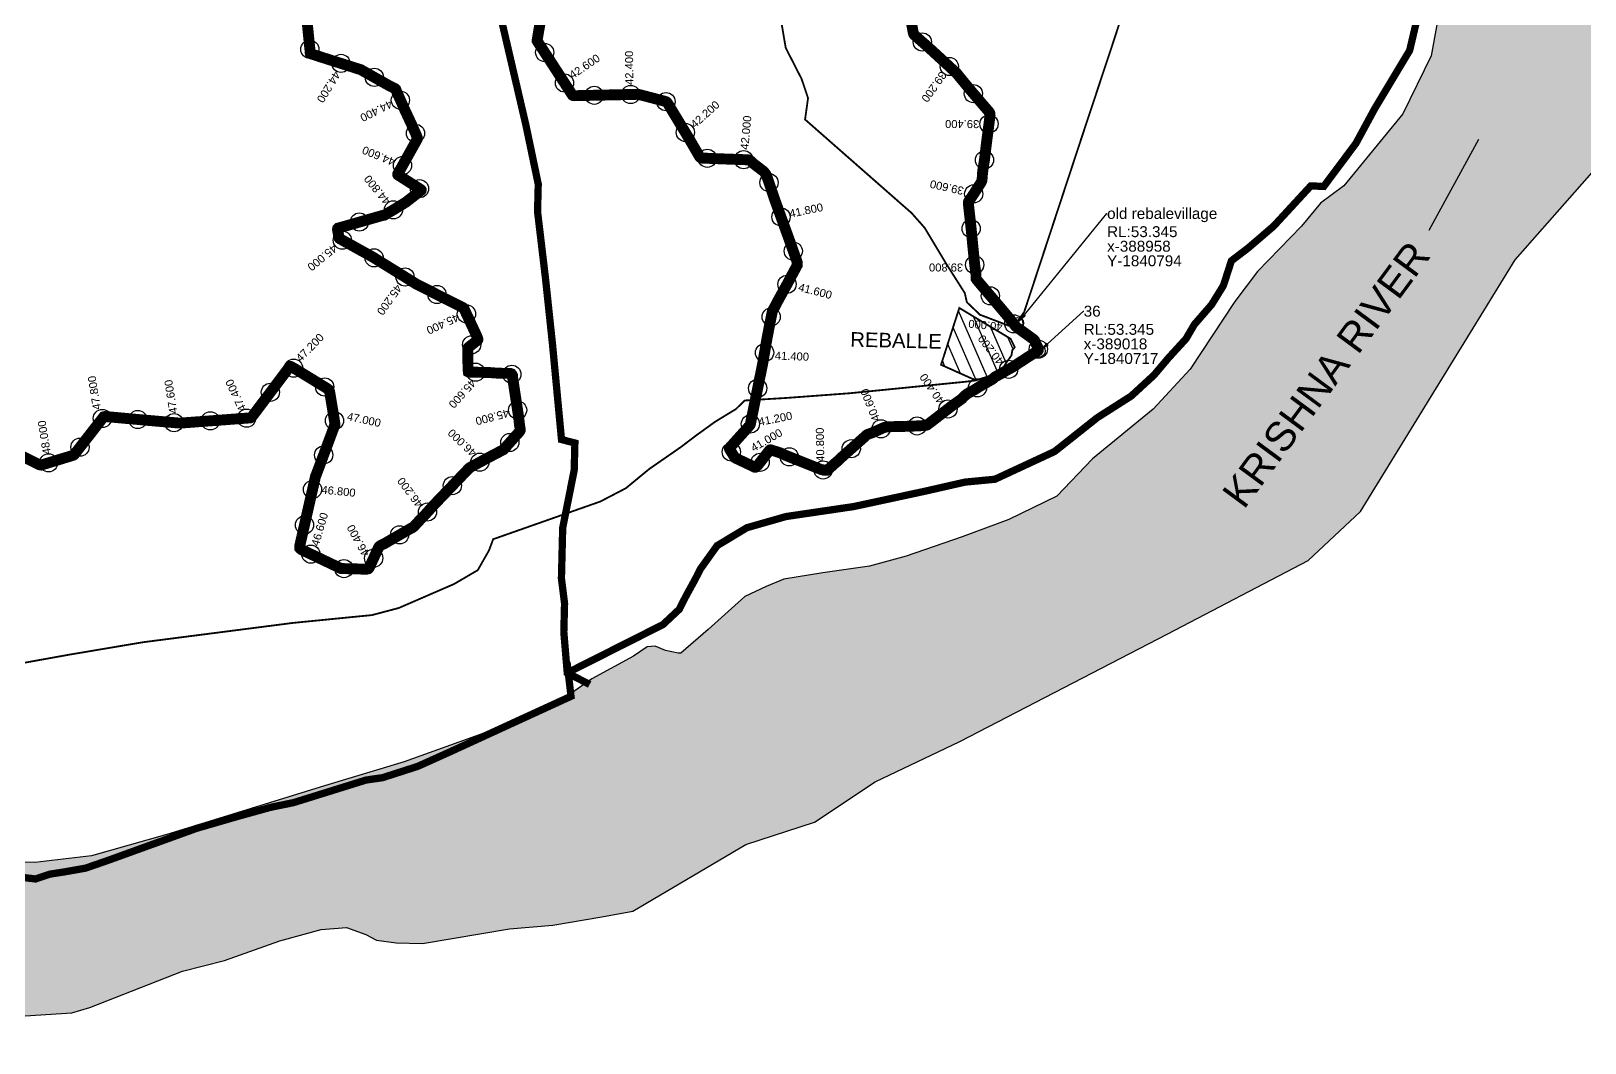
# Model space of a CAD drawing. Header units: millimetres. Extents: x 345922 to 402103, y 1833175 to 1858598.
# Drawn here: x 386246 to 390517, y 1838816 to 1841597 of the extents above; entities that cross this region are included whole.
import ezdxf
from ezdxf import colors
from ezdxf.entities.mleader import LeaderData, LeaderLine
from ezdxf.math import Vec2, Vec3

# ---------------------------------------------------------------- set-up
doc = ezdxf.new("R2010")
doc.units = ezdxf.units.MM
doc.header["$PDMODE"] = 32
doc.header["$PDSIZE"] = 50
doc.linetypes.add('JIS_02_1.0', pattern=[2, 1, -1])
for name, color, linetype in [('BND', 160, 'Continuous'), ('FRL', 3, 'Continuous'), ('points', 161, 'Continuous'), ('ROADS', 10, 'Continuous'), ('STREAM111', 4, 'Continuous'), ('TBM', 7, 'Continuous'), ('VILLAGE AREA', 44, 'Continuous')]:
    doc.layers.add(name, color=color, linetype=linetype)
doc.styles.add('FONT1', font='Arial')
doc.styles.get("Standard").update_dxf_attribs({"font": 'arial.ttf'})
doc.dimstyles.get("Standard").update_dxf_attribs({"dimtxt": 0.18, "dimasz": 0.18, "dimexe": 0.18, "dimexo": 0.0625, "dimgap": 0.09, "dimtad": 0, "dimtih": 1, "dimtoh": 1, "dimdec": 4, "dimzin": 0, "dimdsep": 46, "dimtxsty": 'Standard', "dimcen": 0.09, "dimadec": 0, "dimazin": 0, "dimtfac": 1, "dimtdec": 4, "dimtofl": 0, "dimtmove": 0, "dimatfit": 3, "dimfxl": 1, "dimtolj": 1, "dimtzin": 0, "dimarcsym": 0})

msp = doc.modelspace()

# ---------------------------------------------------------------- hatches: boundary and pattern name
at = {"layer": 'STREAM111'}
h = msp.add_hatch(dxfattribs=at)
h.set_pattern_fill('DASH', color=4, scale=500, angle=45)
h.set_pattern_definition([(45, (0, 0), (7e-15, 88.3883476), [62.5, -62.5])])
h.paths.add_polyline_path([(375577, 1846618.8), (375905.4, 1846141.8), (376031.5, 1846235.4), (376238.7, 1846424), (376382.2, 1846548.7), (376544.5, 1846617.3), (376756.8, 1846710.8), (376931.6, 1846810.6), (377193.7, 1846997.7), (377346.3, 1847086.8), (377459.5, 1847142.5), (377543.2, 1847175), (377659.5, 1847195.2), (377800.6, 1847190.5), (377901.4, 1847168.9), (378061.1, 1847130.1), (378219.3, 1847068.2), (378488.3, 1847005.6), (378706.8, 1846933.8), (378853.6, 1846904.2), (379034.7, 1846840.3), (379412.9, 1846644.8), (379594, 1846566.8), (379861.6, 1846395.3), (380024.5, 1846245.1), (380277.1, 1845924.8), (380518.5, 1845543), (380731.7, 1845233.6), (380941.3, 1844797.4), (381122.3, 1844516.1), (381283.2, 1844222.8), (381319.4, 1843917.4), (381330.9, 1843655.6), (381348.5, 1843538.7), (381406.4, 1843204.5), (381427.2, 1843118), (381444.9, 1842896.9), (381490.1, 1842511), (381515.8, 1842328.4), (381541.3, 1842152.2), (381625.4, 1842051.3), (381644.8, 1841996.5), (381683.5, 1841927.1), (381698.1, 1841890), (381706.2, 1841848.1), (381706.2, 1841793.2), (381703, 1841666.6), (381725.6, 1841523.1), (381745, 1841410.2), (381762.7, 1841332.7), (381772.4, 1841274.7), (381783.7, 1841215), (381804.7, 1841158.5), (381885.8, 1841027.5), (381890.9, 1840970.9), (381904.1, 1840945.6), (381922.3, 1840918.3), (381944.6, 1840888.9), (381984.1, 1840845.4), (382067.9, 1840717.8), (382204.5, 1840565.2), (382288.3, 1840481.8), (382319.9, 1840433.9), (382347.5, 1840401.3), (382362.8, 1840378.9), (382390.3, 1840337.2), (382486.1, 1840296.4), (382532, 1840263.8), (382557.5, 1840237.4), (382590.7, 1840185.5), (382612.4, 1840149.3), (382645.5, 1840112.1), (382685.8, 1840086.3), (382734.4, 1840036.8), (382779.8, 1839993.4), (382838.8, 1839938.7), (382866.7, 1839905.7), (382931, 1839840.8), (382950.6, 1839794.4), (382998.2, 1839728.3), (383021.9, 1839679.8), (383041.6, 1839657), (383066.4, 1839638.5), (383092.2, 1839609.6), (383146, 1839521.8), (383230.4, 1839422.7), (383300.5, 1839363.2), (383351.5, 1839325.2), (383419, 1839286.7), (383500.2, 1839236.9), (383636.7, 1839211.5), (383757.6, 1839162.1), (383807, 1839124.3), (383841.7, 1839089.7), (383891.1, 1839047.7), (383925.8, 1839026.6), (384066.7, 1838990.9), (384297, 1838951.8), (384446.8, 1838919.1), (384529, 1838924.4), (384578.6, 1838939.1), (384622.9, 1838958.1), (384703.1, 1838953.9), (384975.7, 1838918.9), (385028.3, 1838895.6), (385074.9, 1838872.4), (385120.2, 1838851.1), (385227.6, 1838825.7), (385379, 1838824.7), (385407.7, 1838833.2), (385470.6, 1838854.5), (385533.5, 1838869.4), (385621.9, 1838867.3), (385756.2, 1838836.4), (385847.9, 1838816.2), (385948.9, 1838831.9), (386045.9, 1838831.9), (386102.4, 1838839.4), (386171.6, 1838852.2), (386230.2, 1838890.5), (386358.1, 1838899), (386408.2, 1838913.9), (386662.3, 1839013.8), (386777.9, 1839042.9), (386930.5, 1839097), (387043.9, 1839128.3), (387113, 1839133.7), (387166, 1839114.3), (387196.2, 1839098.1), (387250.2, 1839091.6), (387322.6, 1839089.5), (387561.1, 1839129.6), (387680.3, 1839140), (387815.1, 1839162.4), (387899.8, 1839178), (388210.9, 1839361.6), (388399.6, 1839422.5), (388566, 1839533.4), (388799.1, 1839644.2), (389371, 1839940.5), (389756.6, 1840142), (389900.1, 1840276.4), (390324.9, 1840968), (390748.2, 1841448.1), (391056.6, 1841849.3), (391459.4, 1842404.7), (391904.2, 1842927.8), (392069.2, 1843171.4), (392485.8, 1843818.6), (392665.2, 1844076.6), (392851.7, 1844456.3), (392988.3, 1844852.8), (393124.6, 1845254.1), (393253.7, 1845734.1), (393347, 1845920.4), (393433.7, 1846339), (393519.8, 1846747.4), (393684.8, 1847048.3), (393792.4, 1847206), (393928.7, 1847363.6), (394057.8, 1847442.4), (394690.4, 1847518.3), (395448.9, 1847598.5), (396554.7, 1848008.1), (396750.1, 1848154.6), (396882.2, 1848696.2), (396998.6, 1849328), (397493.6, 1849874.6), (397666.7, 1850001.3), (397769.7, 1850075.5), (397872.7, 1850221.3), (397978.5, 1850318.4), (398124.4, 1850467), (398253.1, 1850527), (398453.4, 1850613.8), (398605.1, 1850696.7), (398776.7, 1850770.7), (398912.1, 1850837.5), (399129.8, 1850947), (399345.5, 1851093.7), (399447, 1851144.3), (399656.3, 1851546), (399796.8, 1851759.2), (399813.2, 1851864.9), (399835.8, 1852149.9), (399859.2, 1852292.8), (399859.2, 1852365.6), (399847.5, 1852406.5), (399803.7, 1852514.3), (399735, 1852682), (399669.1, 1852885.3), (399610.5, 1853028.4), (399606.8, 1853088.8), (399610.5, 1853132.7), (399625.1, 1853189.3), (399657.4, 1853422.3), (399759.3, 1853772.8), (399801.7, 1853877.8), (399834.9, 1853953.3), (399922.5, 1854201.1), (400051.7, 1854553.4), (400103.9, 1854675.2), (400167.8, 1854785.3), (400295.4, 1854965), (400394.1, 1855092.5), (400486.9, 1855202.6), (400574, 1855289.6), (400655.2, 1855393.9), (400707.5, 1855480.9), (400788.7, 1855591), (400829.3, 1855695.3), (400800.3, 1855747.5), (400655.2, 1855834.5), (400626.2, 1855863.4), (400475.3, 1855921.4), (400262, 1855954.7), (400123.2, 1855775.6), (400036.4, 1855706.3), (399938.1, 1855579.2), (399782, 1855423.2), (399782, 1855423.2), (399648.9, 1855290.3), (399544.8, 1855157.5), (399418.3, 1854904.9), (399398, 1854857.5), (399382.2, 1854794.4), (399359.5, 1854653.6), (399370.8, 1854628.7), (399393.4, 1854592.6), (399431.8, 1854561), (399461.2, 1854524.9), (399486.1, 1854491), (399510.9, 1854439.1), (399508.6, 1854333.1), (399513.2, 1854247.3), (399517.7, 1854195.4), (399517.7, 1854129.9), (399495.1, 1854035.1), (399461.5, 1853962.7), (399343.9, 1853750), (399263.5, 1853571.4), (399239.7, 1853370.5), (399220.4, 1853181.5), (399229.4, 1853051.9), (399268, 1852935.8), (399303.8, 1852807.7), (399323.1, 1852715.6), (399355.9, 1852663.3), (399408, 1852504), (399435.5, 1852295.4), (399444.3, 1852095.2), (399425.1, 1851906.9), (399354.7, 1851736.8), (399314.8, 1851679.3), (399208.3, 1851550.6), (399103.4, 1851439.9), (398851.1, 1851234.4), (398759, 1851183.3), (398642, 1851136.6), (398430, 1851062.1), (398310.6, 1851006.6), (398217.3, 1850949.8), (398099.3, 1850866.9), (397882, 1850781.9), (397832.4, 1850725.1), (397804.7, 1850668.3), (397772.7, 1850586.8), (397755.2, 1850512.6), (397725.6, 1850420.7), (397686.4, 1850352.5), (397621.1, 1850272.7), (397440.6, 1850242.4), (397285.9, 1850243.2), (397222.7, 1850203.9), (397132.9, 1850125.4), (397007.8, 1849982.1), (396842.7, 1849749.6), (396827, 1849662.4), (396744.1, 1849438.2), (396635.8, 1849147.2), (396517.9, 1848864.6), (396474.6, 1848746.2), (396409, 1848626), (396335.1, 1848509), (396254.3, 1848417.1), (396026.7, 1848336.1), (395843.1, 1848284), (395795.2, 1848276.2), (395731.5, 1848257.9), (395645.2, 1848207.4), (395580.7, 1848158.7), (395423.7, 1848103.6), (395304.2, 1848033.8), (395205.7, 1847985.1), (395069.7, 1847925.5), (394998.5, 1847894.3), (394932.4, 1847853.5), (394657.7, 1847849.7), (394443.5, 1847865.1), (394158.1, 1847834.1), (393974.8, 1847763.5), (393824.4, 1847659.5), (393622.8, 1847494.9), (393458.2, 1847317.9), (393348.5, 1847179.9), (393155.3, 1846958), (392957.7, 1846727.4), (392773.2, 1846494.6), (392707.4, 1846387.2), (392630.4, 1846172.7), (392582.4, 1845941.2), (392553.8, 1845802.6), (392518.9, 1845722), (392446.9, 1845405.9), (392399, 1845166.1), (392333.7, 1844840.7), (392279.5, 1844693.2), (392170.9, 1844560.9), (392036.2, 1844326.3), (391942.7, 1844121.8), (391762.4, 1843813.2), (391599.4, 1843500.4), (391377.7, 1843259.1), (391013.5, 1842919.1), (390889.6, 1842795.5), (390654.6, 1842545.6), (390479.3, 1842304.1), (390312.8, 1842037.2), (390155.3, 1841823.2), (390133.9, 1841745.9), (390094.4, 1841528.7), (390016, 1841369.3), (389854.1, 1841171.9), (389790.5, 1841124.2), (389737.5, 1841060.7), (389616.7, 1840935.9), (389554.5, 1840853.8), (389431.9, 1840667.9), (389330.5, 1840558.2), (389163.6, 1840421), (389065.2, 1840318.8), (388934, 1840254.6), (388805.5, 1840207.4), (388651.7, 1840153.5), (388550.7, 1840125.9), (388422.1, 1840107.6), (388315.5, 1840090.3), (388267, 1840070.6), (388208, 1840043.1), (388107, 1839952.7), (388032.3, 1839887.1), (388024.6, 1839887.1), (387989.9, 1839894.9), (387961.6, 1839906.4), (387939.7, 1839905.1), (387902.5, 1839879.4), (387787.8, 1839816.4), (387706.8, 1839759.9), (387490.6, 1839667.2), (387271.9, 1839588.7), (387053.1, 1839523), (386750.8, 1839429.1), (386619.7, 1839389.3), (386412.6, 1839330.1), (386257, 1839312.1), (386131, 1839313.4), (386061.6, 1839312.1), (385958.9, 1839324.9), (385856.2, 1839340.8), (385803.7, 1839365.4), (385776.7, 1839367), (385728.9, 1839370.2), (385666.9, 1839365.4), (385560.1, 1839362.2), (385549.8, 1839364.6), (385538.6, 1839370.9), (385530.7, 1839380.5), (385511.6, 1839382.9), (385489.3, 1839378.9), (385320.8, 1839396.6), (384973.2, 1839431.9), (384691.7, 1839436.7), (384652.3, 1839428.5), (384641, 1839428.5), (384631, 1839409.7), (384602.1, 1839406), (384454, 1839422.3), (384211.5, 1839496.4), (384038.2, 1839567.8), (383876.1, 1839675.9), (383766.9, 1839732.3), (383620.2, 1839824.7), (383568.5, 1839862.4), (383475, 1839969.7), (383347.6, 1840109.2), (383210.5, 1840248.2), (383043.3, 1840405.5), (382951.8, 1840496.9), (382812.5, 1840698), (382768.8, 1840763.5), (382727, 1840807.2), (382689.3, 1840854.8), (382659.4, 1840902.5), (382572.6, 1840983.4), (382548, 1841001.9), (382509.7, 1841020.4), (382473.9, 1841036.4), (382449.2, 1841043.8), (382414.7, 1841043.8), (382403.6, 1841038.9), (382387.5, 1841029), (382361.6, 1841016.7), (382344.3, 1841017.9), (382325.8, 1841020.4), (382313.5, 1841022.8), (382299.9, 1841029), (382293.7, 1841031.5), (382281.4, 1841043.8), (382270.3, 1841069.7), (382235.7, 1841140.3), (382233.2, 1841157.6), (382225.8, 1841182.2), (382218.4, 1841209.3), (382218.4, 1841269.7), (382214.7, 1841289.5), (382196.2, 1841365.1), (382194.9, 1841382.3), (382188.8, 1841418.1), (382181.4, 1841441.5), (382175.2, 1841463.7), (382167.8, 1841488.4), (382157.9, 1841508.1), (382132, 1841542.6), (382095.8, 1841609.8), (382067.6, 1841624.5), (382040.6, 1841631.8), (382002.6, 1841639.2), (381977.6, 1841647.8), (381941.9, 1841666.8), (381925.2, 1841694.3), (381913.2, 1841728.9), (381885.7, 1841819.8), (381860.5, 1841928.9), (381859.3, 1841955.3), (381859.3, 1841969.6), (381860.5, 1841992.3), (381882.1, 1842041.3), (381908.4, 1842121.8), (381915.6, 1842150.5), (381916.8, 1842172.1), (381908.4, 1842199.6), (381875.3, 1842269), (381865.7, 1842297.6), (381844.7, 1842335.7), (381821.8, 1842381.8), (381818, 1842437.1), (381812.2, 1842571.1), (381812.2, 1842645.5), (381818, 1842779.4), (381819.9, 1842857.6), (381835.1, 1842926.2), (381842.8, 1843075.5), (381837.1, 1843144.2), (381825.6, 1843199.4), (381797, 1843308.1), (381794.3, 1843356.2), (381785.9, 1843407.5), (381779.9, 1843469.5), (381770.4, 1843551.7), (381766.8, 1843698.6), (381753.7, 1843798.7), (381716.3, 1843823), (381667.3, 1843941.1), (381622.7, 1844089.8), (381544.4, 1844421.8), (381503.4, 1844633.7), (381417.8, 1844942.2), (381392.4, 1845025), (381249.5, 1845377.7), (381113, 1845632.5), (380988.4, 1845905.1), (380881.7, 1846142.1), (380609.3, 1846442.2), (380390.8, 1846651.7), (380281.8, 1846776.7), (380168.3, 1846846.2), (380063.9, 1846871.7), (379950.4, 1846878.6), (379704.1, 1846971.8), (379507.1, 1847032), (379182.5, 1847129.2), (378882.2, 1847227.8), (378763.4, 1847285.7), (378605.5, 1847358), (378396.6, 1847426.4), (378228.5, 1847472.7), (378090.9, 1847507.4), (377969.2, 1847532), (377732.5, 1847550.2), (377636.5, 1847552.4), (377526.7, 1847538.7), (377490.1, 1847513.6), (377437.5, 1847506.8), (377378.1, 1847511.3), (377263.7, 1847522.7), (377211.1, 1847513.6), (377158.6, 1847502.2), (377071.7, 1847483.9), (376993.9, 1847458.8), (376888.7, 1847413.1), (376822.4, 1847374.3), (376710, 1847298.5), (376680.3, 1847261.9), (376641.4, 1847220.8), (376588.8, 1847198), (376416.8, 1847133.7), (376268.2, 1847110.9), (376174.4, 1847049.2), (376071.3, 1846904.8), (375938.7, 1846776.9), (375657.1, 1846659.9)])
at = {"layer": 'VILLAGE AREA'}
h = msp.add_hatch(dxfattribs=at)
h.set_pattern_fill('ANSI31,_O', color=256, scale=10, angle=68.5464)
h.set_pattern_definition([(113.5464313, (0, 0), (-29.1063882, -12.6838743), [])])
h.paths.add_polyline_path([(388938.5, 1840751.1), (388797.5, 1840835.9), (388747.3, 1840679.8), (388843.1, 1840636.9), (388911, 1840659), (388925.2, 1840683.3), (388940.8, 1840705.4), (388943.3, 1840720), (388949.8, 1840728)])

# ---------------------------------------------------------------- linework, layer by layer
at = {"layer": 'BND', "linetype": 'JIS_02_1.0', "lineweight": 30, "ltscale": 50, "const_width": 20}
for points in [[(387781.6, 1839801.2), (387720, 1839833), (387710.6, 1839944.8), (387712.6, 1840024.2), (387704, 1840092.3), (387707.5, 1840231.6), (387739.1, 1840390.2), (387740.2, 1840433.5), (387741, 1840464.8), (387704.2, 1840474.3), (387679.5, 1840735.7), (387660.3, 1840916.2), (387638.4, 1841100.8), (387640.3, 1841176.2), (387606.4, 1841338.3), (387520.6, 1841707.1), (387548.8, 1841875.9), (387492.7, 1841947.5), (387517, 1842311.7), (387529.3, 1842532.2), (387493.5, 1842732.8), (387458.3, 1842918.7), (387451.3, 1843093), (387451.3, 1843093)], [(387720, 1839833), (387982.9, 1839965.7), (388027.7, 1840007.6), (388047, 1840045.5), (388070.8, 1840088.8), (388086.3, 1840119), (388131.8, 1840182.6), (388213.5, 1840231.9), (388321.3, 1840262.7), (388507, 1840290.1), (388554.6, 1840300.3), (388704.5, 1840332.6), (388813, 1840357.3), (388895.5, 1840365.2), (389059.4, 1840441.4), (389176.4, 1840534.2), (389270, 1840593.9), (389332.6, 1840651.4), (389372.2, 1840698.3), (389420.5, 1840751.1), (389443.4, 1840790.3), (389491.1, 1840845.3), (389523.4, 1840897.6), (389545.3, 1840965.5), (389591.7, 1841000.9), (389661.5, 1841060.8), (389763.5, 1841171.4), (389799.1, 1841169.8), (389887.4, 1841288), (389938.6, 1841382.5), (390035.2, 1841543.5), (390065.4, 1841672.2)], [(387719.4, 1839862.4), (387730.3, 1839768.7), (387394.6, 1839614.6), (387309.4, 1839576.3), (387212.5, 1839545.1), (387166.7, 1839538.5), (386967.7, 1839476.5), (386904.5, 1839463.6), (386809.4, 1839437.2), (386700.6, 1839405.6), (386463.2, 1839319.7), (386396.5, 1839296.5), (386336.5, 1839285.9), (386297.5, 1839279.9), (386258.8, 1839266.7), (386146.7, 1839280.1)]]:
    msp.add_lwpolyline(points, dxfattribs=at)
at = {"layer": 'FRL', "color": 84, "const_width": 30}
for points in [[(386132, 1840473.4), (386267.1, 1840406.1), (386269.5, 1840405), (386271.1, 1840404.6), (386274.3, 1840404.2), (386357.3, 1840429.5), (386359.8, 1840430.3), (386362.9, 1840431.4), (386365, 1840432.9), (386445, 1840535.6), (386445.9, 1840536.7), (386446.9, 1840537), (386449.2, 1840537.5), (386451.1, 1840537.4), (386464.1, 1840536.3), (386558.2, 1840527.8), (386649.7, 1840519.9), (386651.3, 1840519.8), (386655.9, 1840519.8), (386663.4, 1840520), (386846.7, 1840533.7), (386849.4, 1840533.9), (386851.7, 1840535.1), (386857.6, 1840542.3), (386955.5, 1840672.3), (386956.8, 1840674.1), (386958.4, 1840675), (386959.7, 1840675.1), (386961.6, 1840674.2), (386963.8, 1840673.1), (386965.7, 1840671.7), (386971.9, 1840668.6), (387057.4, 1840616.3), (387061.6, 1840613.4), (387064.4, 1840611.4), (387065.5, 1840609.2), (387067.1, 1840605.1), (387081, 1840521.1), (387081.4, 1840515), (387031.4, 1840380.9), (387028.3, 1840373.7), (386985, 1840182.9), (386984.7, 1840180.8), (386984.6, 1840177.8), (386984.6, 1840176.1), (386985.3, 1840175.1), (386986.5, 1840174.2), (386988, 1840173.1), (386990.1, 1840171.4), (387090.7, 1840123.5), (387094.7, 1840121.7), (387097.6, 1840120.1), (387103.3, 1840119.7), (387153.5, 1840118.4), (387159.6, 1840118.4), (387166.8, 1840118.4), (387170.7, 1840118.4), (387172.9, 1840119), (387174.7, 1840120.6), (387176.1, 1840122.8), (387179, 1840129.1), (387200.5, 1840175.7), (387201, 1840177), (387203.4, 1840180.5), (387204.9, 1840181.8), (387208.8, 1840184.2), (387216.8, 1840187.9), (387289.1, 1840229.6), (387293.9, 1840231.9), (387296.6, 1840233.8), (387299.6, 1840236.2), (387303.4, 1840240.6), (387319.3, 1840257.7), (387328.1, 1840266.4), (387351.8, 1840292.8), (387447.6, 1840392.8), (387450.6, 1840396), (387453.5, 1840397.8), (387456.6, 1840399.7), (387510.1, 1840428.4), (387543.9, 1840446.1), (387547, 1840449.2), (387587.5, 1840494.5), (387589.5, 1840497.2), (387590.5, 1840499.3), (387590.7, 1840501), (387590.6, 1840503.8), (387589, 1840512.7), (387586.6, 1840534.6), (387569.4, 1840647.5), (387569.4, 1840650.5), (387568.1, 1840653.2), (387566.6, 1840654.9), (387563.3, 1840655.9), (387558.2, 1840656.1), (387548.5, 1840656.3), (387536.7, 1840656.4), (387522.4, 1840657.2), (387507.9, 1840658.3), (387457, 1840659.6), (387451.7, 1840659.6), (387449.2, 1840659.7), (387448.2, 1840660.2), (387448.1, 1840660.9), (387448, 1840661.8), (387448, 1840662.8), (387447.4, 1840668.4), (387446.3, 1840722.5), (387446.3, 1840724.1), (387446.7, 1840725.7), (387448.2, 1840727.2), (387449.8, 1840728.8), (387452.1, 1840730.6), (387473.4, 1840747.1), (387474.1, 1840748.2), (387474.5, 1840749.2), (387474.5, 1840750.4), (387474, 1840751.9), (387471.1, 1840759.2), (387437.1, 1840832.1), (387436.3, 1840834.3), (387435, 1840835.8), (387432.2, 1840837.7), (387392.4, 1840857.4), (387304.3, 1840902.1), (387278.4, 1840918.4), (387185.6, 1840975.7), (387096.8, 1841025.1), (387095.1, 1841026), (387094.1, 1841026.7), (387093.2, 1841027.8), (387089.1, 1841048.2), (387088.8, 1841050.4), (387088.8, 1841052.7), (387089.1, 1841054.3), (387090.2, 1841055.4), (387092.1, 1841055.8), (387098.3, 1841057.5), (387210.9, 1841089.7), (387214.3, 1841090.3), (387217, 1841090.8), (387218.8, 1841091.7), (387226.1, 1841096.3), (387240.9, 1841104.8), (387276, 1841126.2), (387316.5, 1841157.7), (387317.4, 1841158.3), (387318.4, 1841159.3), (387318.5, 1841160.2), (387318.1, 1841160.8), (387314.2, 1841163.5), (387258.3, 1841199.1), (387256.8, 1841200), (387255.2, 1841201.1), (387254.4, 1841201.8), (387254.1, 1841202.4), (387254, 1841203.2), (387254.2, 1841204.2), (387254.6, 1841205.2), (387255, 1841206), (387260.7, 1841215.5), (387307.6, 1841299.6), (387307.9, 1841300.4), (387308, 1841301.3), (387308, 1841302.2), (387307.9, 1841303.5), (387304.9, 1841311.5), (387292.5, 1841339.5), (387273, 1841381.3), (387251.2, 1841430.2), (387249.6, 1841435), (387248.9, 1841436.5), (387247, 1841438.4), (387228.4, 1841448), (387156.1, 1841488.7), (387153.2, 1841490.5), (387151.5, 1841491.1), (387147.2, 1841492.3), (387129, 1841498.2), (387071.8, 1841516.3), (387018.8, 1841533.3), (387016.3, 1841533.9), (387014.7, 1841534.5), (387014.1, 1841535), (387013.7, 1841535.6), (387013.6, 1841536.4), (387013.6, 1841537.3), (387013.6, 1841538), (387002, 1841652.8)], [(387649.5, 1841644), (387637.7, 1841574.1), (387637.3, 1841571.5), (387637.4, 1841569.8), (387638.3, 1841568.2), (387639, 1841567), (387640.7, 1841564.5), (387670.4, 1841519.1), (387734, 1841421), (387734.8, 1841420.3), (387736.3, 1841419.6), (387739.3, 1841419.2), (387911.2, 1841422.9), (387913.4, 1841422.8), (387916.8, 1841422.5), (387920.1, 1841421.8), (387988, 1841404), (387991.3, 1841402.9), (387992.7, 1841401.9), (387994.1, 1841400.8), (387995, 1841399.4), (387997.2, 1841396.4), (388053.4, 1841303.5), (388084.2, 1841250.8), (388085.5, 1841249.6), (388087.7, 1841248.3), (388090.4, 1841247.8), (388150.6, 1841245.4), (388217.3, 1841243), (388221.1, 1841241.8), (388225.9, 1841238.4), (388232.4, 1841232.1), (388260, 1841210.9), (388263.5, 1841206.6), (388266.9, 1841201.5), (388269.9, 1841193.7), (388290, 1841134.1), (388330.5, 1841022.3), (388351, 1840964.5), (388352.2, 1840960.9), (388352.2, 1840957.8), (388351.9, 1840953.2), (388337.1, 1840925.5), (388324.9, 1840902.4), (388298, 1840853.9), (388287.1, 1840832.9), (388285.5, 1840830.8), (388283.8, 1840827.4), (388269.7, 1840756.4), (388257.1, 1840682.9), (388224.3, 1840521.5), (388223.8, 1840519.2), (388223.4, 1840517.2), (388222.7, 1840514.9), (388221.1, 1840512.6), (388166.2, 1840451.6), (388165.9, 1840450.6), (388165.9, 1840449.6), (388166, 1840448.6), (388166.5, 1840447.2), (388179.8, 1840426), (388180.8, 1840425), (388181.4, 1840424.1), (388184.5, 1840422.3), (388231.6, 1840400.1), (388233.3, 1840399.2), (388235.3, 1840398.3), (388236.4, 1840398.3), (388237.6, 1840398.3), (388238.7, 1840398.6), (388240.3, 1840400.9), (388243.6, 1840403.6), (388276.4, 1840445.3), (388277.2, 1840445.8), (388278.1, 1840446), (388279.3, 1840445.9), (388281.1, 1840445.5), (388282.5, 1840445), (388306.4, 1840437.3), (388319.4, 1840431.2), (388351.9, 1840418.2), (388418.1, 1840391.8), (388421.6, 1840391.5), (388425.1, 1840390.1), (388427.7, 1840389.7), (388429.9, 1840389.7), (388432.3, 1840389.7), (388434.2, 1840389.9), (388435.8, 1840390.7), (388438.8, 1840393.9), (388445.5, 1840399.6), (388455.4, 1840408.6), (388465.8, 1840417.2), (388474.6, 1840426), (388538.4, 1840482.7), (388542, 1840486.3), (388546.3, 1840488.8), (388556.9, 1840492.4), (388570.8, 1840498.5), (388590.8, 1840507.4), (388598.5, 1840509.2), (388612.3, 1840509.7), (388639.3, 1840510.2), (388681.8, 1840511.7), (388695.5, 1840512.5), (388705.3, 1840513.2), (388709.3, 1840514.6), (388713.2, 1840517.5), (388722.1, 1840524.3), (388775.2, 1840565.3), (388804.7, 1840586.5), (388810.7, 1840593.1), (388818.6, 1840599.4), (388828.3, 1840605.2), (388838.9, 1840610.9), (388853.9, 1840620.5), (388881.1, 1840635.8), (388887.8, 1840639.6), (388896.2, 1840646.7), (388911.7, 1840655), (388928.1, 1840664.7), (388943.6, 1840673.1), (388985.8, 1840700.8), (389013.7, 1840718.3), (389014.5, 1840719.6), (389014.8, 1840721.1), (389014.8, 1840722.9), (389014.8, 1840724.7), (389012.8, 1840728.1), (389005.3, 1840743.9), (389004.3, 1840746.5), (389001.2, 1840749.9), (388987.8, 1840759.6), (388961.3, 1840778.7), (388955.7, 1840782.3), (388952.1, 1840785.8), (388948.4, 1840790.8), (388925.5, 1840818.9), (388890.3, 1840860.5), (388846.5, 1840912), (388845.3, 1840913.7), (388843.7, 1840916.3), (388843.3, 1840920.6), (388843.3, 1840929.2), (388839.8, 1840954.2), (388835.8, 1840994.2), (388831.3, 1841040.8), (388826.6, 1841084.9), (388822.7, 1841119.9), (388822.6, 1841122.6), (388822.6, 1841124.2), (388822.6, 1841125.3), (388822.6, 1841126.5), (388822.8, 1841127.7), (388823.8, 1841129.3), (388826.4, 1841133.5), (388836.9, 1841149), (388856.9, 1841180.2), (388858, 1841182.4), (388858.8, 1841183.8), (388859.5, 1841185.7), (388859.7, 1841188.2), (388860.7, 1841195.3), (388860.9, 1841202.1), (388862.3, 1841215.2), (388866.8, 1841243.7), (388871.8, 1841286.3), (388877.7, 1841331.3), (388882, 1841365.2), (388881.8, 1841368.2), (388881.8, 1841369.7), (388881, 1841371.9), (388877, 1841377.7), (388862.2, 1841394.5), (388831.7, 1841430.4), (388795.3, 1841474.2), (388790.7, 1841480.4), (388767.7, 1841501.6), (388712.7, 1841552.1), (388681.7, 1841579.2), (388674.2, 1841585.8), (388672.3, 1841588.4), (388670.9, 1841592.9), (388666, 1841618.7)]]:
    msp.add_lwpolyline(points, dxfattribs=at)
at = {"layer": 'FRL', "color": 82}
for points in [[(387002, 1841652.8), (387013.6, 1841538), (387013.6, 1841537.3), (387013.6, 1841536.4), (387013.7, 1841535.6), (387014.1, 1841535), (387014.7, 1841534.5), (387016.3, 1841533.9), (387018.8, 1841533.3), (387071.8, 1841516.3), (387129, 1841498.2), (387147.2, 1841492.3), (387151.5, 1841491.1), (387153.2, 1841490.5), (387156.1, 1841488.7), (387228.4, 1841448), (387247, 1841438.4), (387248.9, 1841436.5), (387249.6, 1841435), (387251.2, 1841430.2), (387273, 1841381.3), (387292.5, 1841339.5), (387304.9, 1841311.5), (387307.9, 1841303.5), (387308, 1841302.2), (387308, 1841301.3), (387307.9, 1841300.4), (387307.6, 1841299.6), (387260.7, 1841215.5), (387255, 1841206), (387254.6, 1841205.2), (387254.2, 1841204.2), (387254, 1841203.2), (387254.1, 1841202.4), (387254.4, 1841201.8), (387255.2, 1841201.1), (387256.8, 1841200), (387258.3, 1841199.1), (387314.2, 1841163.5), (387318.1, 1841160.8), (387318.5, 1841160.2), (387318.4, 1841159.3), (387317.4, 1841158.3), (387316.5, 1841157.7), (387276, 1841126.2), (387240.9, 1841104.8), (387226.1, 1841096.3), (387218.8, 1841091.7), (387217, 1841090.8), (387214.3, 1841090.3), (387210.9, 1841089.7), (387098.3, 1841057.5), (387092.1, 1841055.8), (387090.2, 1841055.4), (387089.1, 1841054.3), (387088.8, 1841052.7), (387088.8, 1841050.4), (387089.1, 1841048.2), (387093.2, 1841027.8), (387094.1, 1841026.7), (387095.1, 1841026), (387096.8, 1841025.1), (387185.6, 1840975.7), (387278.4, 1840918.4), (387304.3, 1840902.1), (387392.4, 1840857.4), (387432.2, 1840837.7), (387435, 1840835.8), (387436.3, 1840834.3), (387437.1, 1840832.1), (387471.1, 1840759.2), (387474, 1840751.9), (387474.5, 1840750.4), (387474.5, 1840749.2), (387474.1, 1840748.2), (387473.4, 1840747.1), (387452.1, 1840730.6), (387449.8, 1840728.8), (387448.2, 1840727.2), (387446.7, 1840725.7), (387446.3, 1840724.1), (387446.3, 1840722.5), (387447.4, 1840668.4), (387448, 1840662.8), (387448, 1840661.8), (387448.1, 1840660.9), (387448.2, 1840660.2), (387449.2, 1840659.7), (387451.7, 1840659.6), (387457, 1840659.6), (387507.9, 1840658.3), (387522.4, 1840657.2), (387536.7, 1840656.4), (387548.5, 1840656.3), (387558.2, 1840656.1), (387563.3, 1840655.9), (387566.6, 1840654.9), (387568.1, 1840653.2), (387569.4, 1840650.5), (387569.4, 1840647.5), (387586.6, 1840534.6), (387589, 1840512.7), (387590.6, 1840503.8), (387590.7, 1840501), (387590.5, 1840499.3), (387589.5, 1840497.2), (387587.5, 1840494.5), (387547, 1840449.2), (387543.9, 1840446.1), (387510.1, 1840428.4), (387456.6, 1840399.7), (387453.5, 1840397.8), (387450.6, 1840396), (387447.6, 1840392.8), (387351.8, 1840292.8), (387328.1, 1840266.4), (387319.3, 1840257.7), (387303.4, 1840240.6), (387299.6, 1840236.2), (387296.6, 1840233.8), (387293.9, 1840231.9), (387289.1, 1840229.6), (387216.8, 1840187.9), (387208.8, 1840184.2), (387204.9, 1840181.8), (387203.4, 1840180.5), (387201, 1840177), (387200.5, 1840175.7), (387179, 1840129.1), (387176.1, 1840122.8), (387174.7, 1840120.6), (387172.9, 1840119), (387170.7, 1840118.4), (387166.8, 1840118.4), (387159.6, 1840118.4), (387153.5, 1840118.4), (387103.3, 1840119.7), (387097.6, 1840120.1), (387094.7, 1840121.7), (387090.7, 1840123.5), (386990.1, 1840171.4), (386988, 1840173.1), (386986.5, 1840174.2), (386985.3, 1840175.1), (386984.6, 1840176.1), (386984.6, 1840177.8), (386984.7, 1840180.8), (386985, 1840182.9), (387028.3, 1840373.7), (387031.4, 1840380.9), (387081.4, 1840515), (387081, 1840521.1), (387067.1, 1840605.1), (387065.5, 1840609.2), (387064.4, 1840611.4), (387061.6, 1840613.4), (387057.4, 1840616.3), (386971.9, 1840668.6), (386965.7, 1840671.7), (386963.8, 1840673.1), (386961.6, 1840674.2), (386959.7, 1840675.1), (386958.4, 1840675), (386956.8, 1840674.1), (386955.5, 1840672.3), (386857.6, 1840542.3), (386851.7, 1840535.1), (386849.4, 1840533.9), (386846.7, 1840533.7), (386663.4, 1840520), (386655.9, 1840519.8), (386651.3, 1840519.8), (386649.7, 1840519.9), (386558.2, 1840527.8), (386464.1, 1840536.3), (386451.1, 1840537.4), (386449.2, 1840537.5), (386446.9, 1840537), (386445.9, 1840536.7), (386445, 1840535.6), (386365, 1840432.9), (386362.9, 1840431.4), (386359.8, 1840430.3), (386357.3, 1840429.5), (386274.3, 1840404.2), (386271.1, 1840404.6), (386269.5, 1840405), (386267.1, 1840406.1), (386132, 1840473.4)], [(388666, 1841618.7), (388670.9, 1841592.9), (388672.3, 1841588.4), (388674.2, 1841585.8), (388681.7, 1841579.2), (388712.7, 1841552.1), (388767.7, 1841501.6), (388790.7, 1841480.4), (388795.3, 1841474.2), (388831.7, 1841430.4), (388862.2, 1841394.5), (388877, 1841377.7), (388881, 1841371.9), (388881.8, 1841369.7), (388881.8, 1841368.2), (388882, 1841365.2), (388877.7, 1841331.3), (388871.8, 1841286.3), (388866.8, 1841243.7), (388862.3, 1841215.2), (388860.9, 1841202.1), (388860.7, 1841195.3), (388859.7, 1841188.2), (388859.5, 1841185.7), (388858.8, 1841183.8), (388858, 1841182.4), (388856.9, 1841180.2), (388836.9, 1841149), (388826.4, 1841133.5), (388823.8, 1841129.3), (388822.8, 1841127.7), (388822.6, 1841126.5), (388822.6, 1841125.3), (388822.6, 1841124.2), (388822.6, 1841122.6), (388822.7, 1841119.9), (388826.6, 1841084.9), (388831.3, 1841040.8), (388835.8, 1840994.2), (388839.8, 1840954.2), (388843.3, 1840929.2), (388843.3, 1840920.6), (388843.7, 1840916.3), (388845.3, 1840913.7), (388846.5, 1840912), (388890.3, 1840860.5), (388925.5, 1840818.9), (388948.4, 1840790.8), (388952.1, 1840785.8), (388955.7, 1840782.3), (388961.3, 1840778.7), (388987.8, 1840759.6), (389001.2, 1840749.9), (389004.3, 1840746.5), (389005.3, 1840743.9), (389012.8, 1840728.1), (389014.8, 1840724.7), (389014.8, 1840722.9), (389014.8, 1840721.1), (389014.5, 1840719.6), (389013.7, 1840718.3), (388985.8, 1840700.8), (388943.6, 1840673.1), (388928.1, 1840664.7), (388911.7, 1840655), (388896.2, 1840646.7), (388887.8, 1840639.6), (388881.1, 1840635.8), (388853.9, 1840620.5), (388838.9, 1840610.9), (388828.3, 1840605.2), (388818.6, 1840599.4), (388810.7, 1840593.1), (388804.7, 1840586.5), (388775.2, 1840565.3), (388722.1, 1840524.3), (388713.2, 1840517.5), (388709.3, 1840514.6), (388705.3, 1840513.2), (388695.5, 1840512.5), (388681.8, 1840511.7), (388639.3, 1840510.2), (388612.3, 1840509.7), (388598.5, 1840509.2), (388590.8, 1840507.4), (388570.8, 1840498.5), (388556.9, 1840492.4), (388546.3, 1840488.8), (388542, 1840486.3), (388538.4, 1840482.7), (388474.6, 1840426), (388465.8, 1840417.2), (388455.4, 1840408.6), (388445.5, 1840399.6), (388438.8, 1840393.9), (388435.8, 1840390.7), (388434.2, 1840389.9), (388432.3, 1840389.7), (388429.9, 1840389.7), (388427.7, 1840389.7), (388425.1, 1840390.1), (388421.6, 1840391.5), (388418.1, 1840391.8), (388351.9, 1840418.2), (388319.4, 1840431.2), (388306.4, 1840437.3), (388282.5, 1840445), (388281.1, 1840445.5), (388279.3, 1840445.9), (388278.1, 1840446), (388277.2, 1840445.8), (388276.4, 1840445.3), (388243.6, 1840403.6), (388240.3, 1840400.9), (388238.7, 1840398.6), (388237.6, 1840398.3), (388236.4, 1840398.3), (388235.3, 1840398.3), (388233.3, 1840399.2), (388231.6, 1840400.1), (388184.5, 1840422.3), (388181.4, 1840424.1), (388180.8, 1840425), (388179.8, 1840426), (388166.5, 1840447.2), (388166, 1840448.6), (388165.9, 1840449.6), (388165.9, 1840450.6), (388166.2, 1840451.6), (388221.1, 1840512.6), (388222.7, 1840514.9), (388223.4, 1840517.2), (388223.8, 1840519.2), (388224.3, 1840521.5), (388257.1, 1840682.9), (388269.7, 1840756.4), (388283.8, 1840827.4), (388285.5, 1840830.8), (388287.1, 1840832.9), (388298, 1840853.9), (388324.9, 1840902.4), (388337.1, 1840925.5), (388351.9, 1840953.2), (388352.2, 1840957.8), (388352.2, 1840960.9), (388351, 1840964.5), (388330.5, 1841022.3), (388290, 1841134.1), (388269.9, 1841193.7), (388266.9, 1841201.5), (388263.5, 1841206.6), (388260, 1841210.9), (388232.4, 1841232.1), (388225.9, 1841238.4), (388221.1, 1841241.8), (388217.3, 1841243), (388150.6, 1841245.4), (388090.4, 1841247.8), (388087.7, 1841248.3), (388085.5, 1841249.6), (388084.2, 1841250.8), (388053.4, 1841303.5), (387997.2, 1841396.4), (387995, 1841399.4), (387994.1, 1841400.8), (387992.7, 1841401.9), (387991.3, 1841402.9), (387988, 1841404), (387920.1, 1841421.8), (387916.8, 1841422.5), (387913.4, 1841422.8), (387911.2, 1841422.9), (387739.3, 1841419.2), (387736.3, 1841419.6), (387734.8, 1841420.3), (387734, 1841421), (387670.4, 1841519.1), (387640.7, 1841564.5), (387639, 1841567), (387638.3, 1841568.2), (387637.4, 1841569.8), (387637.3, 1841571.5), (387637.7, 1841574.1), (387649.5, 1841644)]]:
    msp.add_lwpolyline(points, dxfattribs=at)
at = {"layer": 'points'}
for p in [(387012.7, 1841546.6), (387658.1, 1841538), (388695.9, 1841566.8), (387098, 1841508), (388769.9, 1841499.6), (387189.8, 1841469.7), (387712.5, 1841454.1), (387261.5, 1841407), (387794.1, 1841420.4), (387894.1, 1841422.5), (387991.5, 1841402.7), (388836.2, 1841425), (387302.9, 1841316), (388044.5, 1841318.3), (388879, 1841341.7), (387267.4, 1841227.5), (388105, 1841247.3), (388205, 1841243.4), (388866.6, 1841242.5), (387313.9, 1841163.6), (388274.4, 1841180.5), (388837.1, 1841149.4), (387242.3, 1841105.6), (387148.9, 1841072), (388307.4, 1841086.1), (387101.9, 1841022.2), (388829.9, 1841054.1), (387189.3, 1840973.5), (388341.2, 1840992), (388839.8, 1840954.6), (387274.3, 1840920.9), (388324, 1840900.9), (387361.9, 1840872.8), (388883, 1840869.1), (387442.9, 1840819.7), (388280.6, 1840811.5), (388947.1, 1840792.4), (387457.3, 1840734.7), (389014.8, 1840722.7), (386967.9, 1840670.6), (388262.3, 1840713.2), (387468.5, 1840659.3), (387567.7, 1840653.7), (388933.1, 1840667.4), (386904.2, 1840604.2), (387053.4, 1840618.8), (388243.3, 1840615.1), (388847.3, 1840616.3), (387583.5, 1840555.2), (388766.3, 1840558.4), (386442.3, 1840532.2), (386539.7, 1840529.5), (386639.3, 1840520.8), (386739, 1840525.7), (386838.8, 1840533.1), (387080.2, 1840526.4), (388223.4, 1840517.1), (388582.5, 1840503.8), (388681.5, 1840511.7), (387562.2, 1840466.3), (386380.9, 1840453.3), (387050.5, 1840432), (388170.9, 1840440.1), (388330.2, 1840426.9), (388500.5, 1840449), (386294.5, 1840410.4), (387479.6, 1840412), (388250.1, 1840411.9), (388423.3, 1840390.8), (387020, 1840337.1), (387404.4, 1840347.7), (387335.8, 1840275), (386997.8, 1840239.5), (387259.2, 1840212.4), (387015.2, 1840159.5), (387106.2, 1840119.6), (387187.9, 1840148.4)]:
    msp.add_point(p, dxfattribs=at)
at = {"layer": 'ROADS', "const_width": 5}
for points in [[(389267.6, 1841708.5), (389134.1, 1841305.3), (388975.8, 1840824.8), (388945.6, 1840782.5), (388854.3, 1840817.3), (388818.3, 1840851.6), (388812.5, 1840877), (388761.6, 1840957.2), (388702.5, 1841055.9), (388666.2, 1841096.9), (388373.6, 1841353.8), (388381.8, 1841412.8), (388364, 1841465.4), (388320.4, 1841550.8), (388309.2, 1841616.6)], [(386203.5, 1839856.5), (386351.2, 1839883.1), (386554, 1839917.3), (386965.5, 1839970.3), (387183.2, 1839991.9), (387256.8, 1840011.3), (387408.8, 1840077.2), (387474, 1840115.3), (387504.9, 1840169.5), (387516.4, 1840200.4), (387516.4, 1840200.4), (387810.7, 1840303.9), (387881.3, 1840340.6), (387944.8, 1840393), (388032.2, 1840453.6), (388076.1, 1840486.9), (388126.6, 1840523.3), (388183.6, 1840558.1), (388207.6, 1840581.6), (388322, 1840588.6), (388496, 1840601.5), (388815.9, 1840633.3), (388843.1, 1840636.9)]]:
    msp.add_lwpolyline(points, dxfattribs=at)
at = {"layer": 'STREAM111', "color": 4}
for points in [[(390133.9, 1841745.9), (390094.4, 1841528.7), (390016, 1841369.3), (389854.1, 1841171.9), (389790.5, 1841124.2), (389737.5, 1841060.7), (389616.7, 1840935.9), (389554.5, 1840853.8), (389431.9, 1840667.9), (389330.5, 1840558.2), (389163.6, 1840421), (389065.2, 1840318.8), (388934, 1840254.6), (388805.5, 1840207.4), (388651.7, 1840153.5), (388550.7, 1840125.9), (388422.1, 1840107.6), (388315.5, 1840090.3), (388267, 1840070.6), (388208, 1840043.1), (388107, 1839952.7), (388032.3, 1839887.1), (388024.6, 1839887.1), (387989.9, 1839894.9), (387961.6, 1839906.4), (387939.7, 1839905.1), (387902.5, 1839879.4), (387787.8, 1839816.4), (387706.8, 1839759.9), (387490.6, 1839667.2), (387271.9, 1839588.7), (387053.1, 1839523), (386750.8, 1839429.1), (386619.7, 1839389.3), (386412.6, 1839330.1), (386257, 1839312.1), (386131, 1839313.4)], [(386230.2, 1838890.5), (386358.1, 1838899), (386408.2, 1838913.9), (386662.3, 1839013.8), (386777.9, 1839042.9), (386930.5, 1839097), (387043.9, 1839128.3), (387113, 1839133.7), (387166, 1839114.3), (387196.2, 1839098.1), (387250.2, 1839091.6), (387322.6, 1839089.5), (387561.1, 1839129.6), (387680.3, 1839140), (387815.1, 1839162.4), (387899.8, 1839178), (388210.9, 1839361.6), (388399.6, 1839422.5), (388566, 1839533.4), (388799.1, 1839644.2), (389371, 1839940.5), (389756.6, 1840142), (389900.1, 1840276.4), (390324.9, 1840968), (390748.2, 1841448.1)]]:
    msp.add_lwpolyline(points, dxfattribs=at)
at = {"layer": 'TBM', "linetype": 'Continuous'}
for centre in [(388958, 1840794, 110.1), (389018, 1840717, 110.1)]:
    msp.add_circle(centre, 15.9, dxfattribs=at)
at = {"layer": 'VILLAGE AREA', "const_width": 5}
msp.add_lwpolyline([(388938.5, 1840751.1), (388797.5, 1840835.9), (388747.3, 1840679.8), (388843.1, 1840636.9), (388911, 1840659), (388925.2, 1840683.3), (388940.8, 1840705.4), (388943.3, 1840720), (388949.8, 1840728), (388938.5, 1840751.1)], dxfattribs=at)

# ---------------------------------------------------------------- texts
at = {"layer": 'points', "color": 1}
for s, rotation, p in [('42.600', 34.2113, (387734.9, 1841464.2)), ('42.400', 90.4712, (387901.6, 1841448.9)), ('44.200', 238.4106, (387079.6, 1841488.9)), ('39.200', 234.6433, (388746.2, 1841488)), ('44.400', 206.5978, (387232.4, 1841408.2)), ('42.200', 41.9218, (388070.9, 1841328.4)), ('42.000', 84.6656, (388217.5, 1841269.9)), ('39.400', 179.8288, (388852.4, 1841352.1)), ('44.600', 157.703, (387249.1, 1841246)), ('44.800', 129.2794, (387235.8, 1841130.7)), ('39.600', 167.5519, (388811.5, 1841167.7)), ('41.800', 11.7833, (388332.7, 1841083.7)), ('45.000', 219.3365, (387076.3, 1841012.4)), ('39.800', 179.882, (388808.2, 1840958)), ('45.200', 234.6105, (387249.7, 1840902.9)), ('41.600', 345.5831, (388353.2, 1840883.4)), ('45.400', 204.8036, (387416, 1840821.6)), ('47.200', 45.683, (386987.6, 1840685.8)), ('40.200', 127.6677, (388921.6, 1840689.9)), ('41.400', 357.7033, (388290.1, 1840694.4)), ('40.400', 124.4829, (388758.1, 1840580.9)), ('47.800', 99.1126, (386438.5, 1840558)), ('47.600', 99.1126, (386648.8, 1840547.3)), ('47.400', 115.035, (386839, 1840557.7)), ('45.600', 228.1196, (387454.9, 1840642.5)), ('40.600', 111.9774, (388580.3, 1840529.7)), ('48.000', 99.1126, (386300.8, 1840435.4)), ('47.000', 347.9553, (387113.2, 1840527.9)), ('45.800', 194.8375, (387556.6, 1840558.5)), ('41.200', 11.1891, (388247.9, 1840511.6)), ('46.000', 136.4104, (387472.6, 1840440.8)), ('41.000', 30.0848, (388232.5, 1840439.7)), ('40.800', 91.0577, (388426.7, 1840413.3)), ('46.200', 126.7952, (387324.9, 1840297.8)), ('46.800', 354.4683, (387043.6, 1840325.9)), ('46.600', 73.6957, (387036.8, 1840179.5)), ('46.400', 118.7043, (387177.4, 1840160.7))]:
    msp.add_text(s, height=22, rotation=rotation, dxfattribs=at).set_placement(p)
at = {"layer": 'points', "color": 6}
msp.add_text('40.000', height=22, rotation=174.3506, dxfattribs=at).set_placement((388917.2, 1840794.7))
at = {"layer": 'STREAM111', "color": 4}
msp.add_text('KRISHNA RIVER', height=80, rotation=53.5636, dxfattribs=at).set_placement((389579.7, 1840280))
at = {"layer": 'VILLAGE AREA'}
msp.add_text('REBALLE', height=40, rotation=358.6356, dxfattribs=at).set_placement((388497.4, 1840729.8))

# ---------------------------------------------------------------- leaders
at = {"layer": 'STREAM111', "color": 4}
msp.add_leader([(390224.4, 1841299), (390087.6, 1841048.6)], dimstyle='Standard', override={"dimasz": 100}, dxfattribs=at)
at = {"layer": 'TBM', "linetype": 'Continuous'}
ml = msp.add_multileader_mtext('Standard', dxfattribs=at)
ml.set_content('old rebalevillage\\P\\psm0.8;RL:53.345\\Px-388958\\PY-1840794', color=256, style='FONT1')
ml.set_leader_properties()
ml.build(insert=Vec2(0, 0))
ml.multileader.update_dxf_attribs({"text_right_attachment_type": 6, "dogleg_length": 0.36, "arrow_head_size": 30})
ctx = ml.context
ctx.base_point, ctx.char_height, ctx.arrow_head_size, ctx.landing_gap_size, ctx.plane_origin = Vec3(389203.6, 1841095.4, 53.3), 30, 30, 0.09, Vec3(389474.7, 1840794.8, 53.3)
ctx.right_attachment = 6
notes = []
notes.append((ctx, [(1, (1, 1, 0), (389203.2, 1841095.4, 53.3), (1, 0), 0.36, [(0, [(388958, 1840794, 53.3)], 0, [])])]))
ctx.mtext.insert, ctx.mtext.flow_direction = Vec3(389203.7, 1841110.6, 53.3), 5
ml = msp.add_multileader_mtext('Standard', dxfattribs=at)
ml.set_content('36 \\P\\psm0.8;RL:53.345\\Px-389018\\PY-1840717', color=256, style='FONT1')
ml.set_leader_properties()
ml.build(insert=Vec2(0, 0))
ml.multileader.update_dxf_attribs({"text_right_attachment_type": 6, "dogleg_length": 0.36, "arrow_head_size": 30})
ctx = ml.context
ctx.base_point, ctx.char_height, ctx.arrow_head_size, ctx.landing_gap_size, ctx.plane_origin = Vec3(389139.4, 1840826.9, 53.3), 30, 30, 0.09, Vec3(389534.7, 1840717.8, 53.3)
ctx.right_attachment = 6
notes.append((ctx, [(1, (1, 1, 0), (389139, 1840826.9, 53.3), (1, 0), 0.36, [(0, [(389018, 1840717, 53.3)], 0, [])])]))
ctx.mtext.insert, ctx.mtext.flow_direction = Vec3(389139.4, 1840842.1, 53.3), 5
for ctx, leaders in notes:
    for number, flags, end, landing, length, lines in leaders:
        leader = LeaderData()
        leader.index, (leader.has_last_leader_line, leader.has_dogleg_vector, leader.attachment_direction) = number, flags
        leader.last_leader_point, leader.dogleg_vector, leader.dogleg_length = Vec3(end), Vec3(landing), length
        for number, points, colour, breaks in lines:
            line = LeaderLine()
            line.index, line.vertices, line.color, line.breaks = number, Vec3.list(points), colors.encode_raw_color(colour), breaks
            leader.lines.append(line)
        ctx.leaders.append(leader)

doc.saveas('drawing.dxf')
